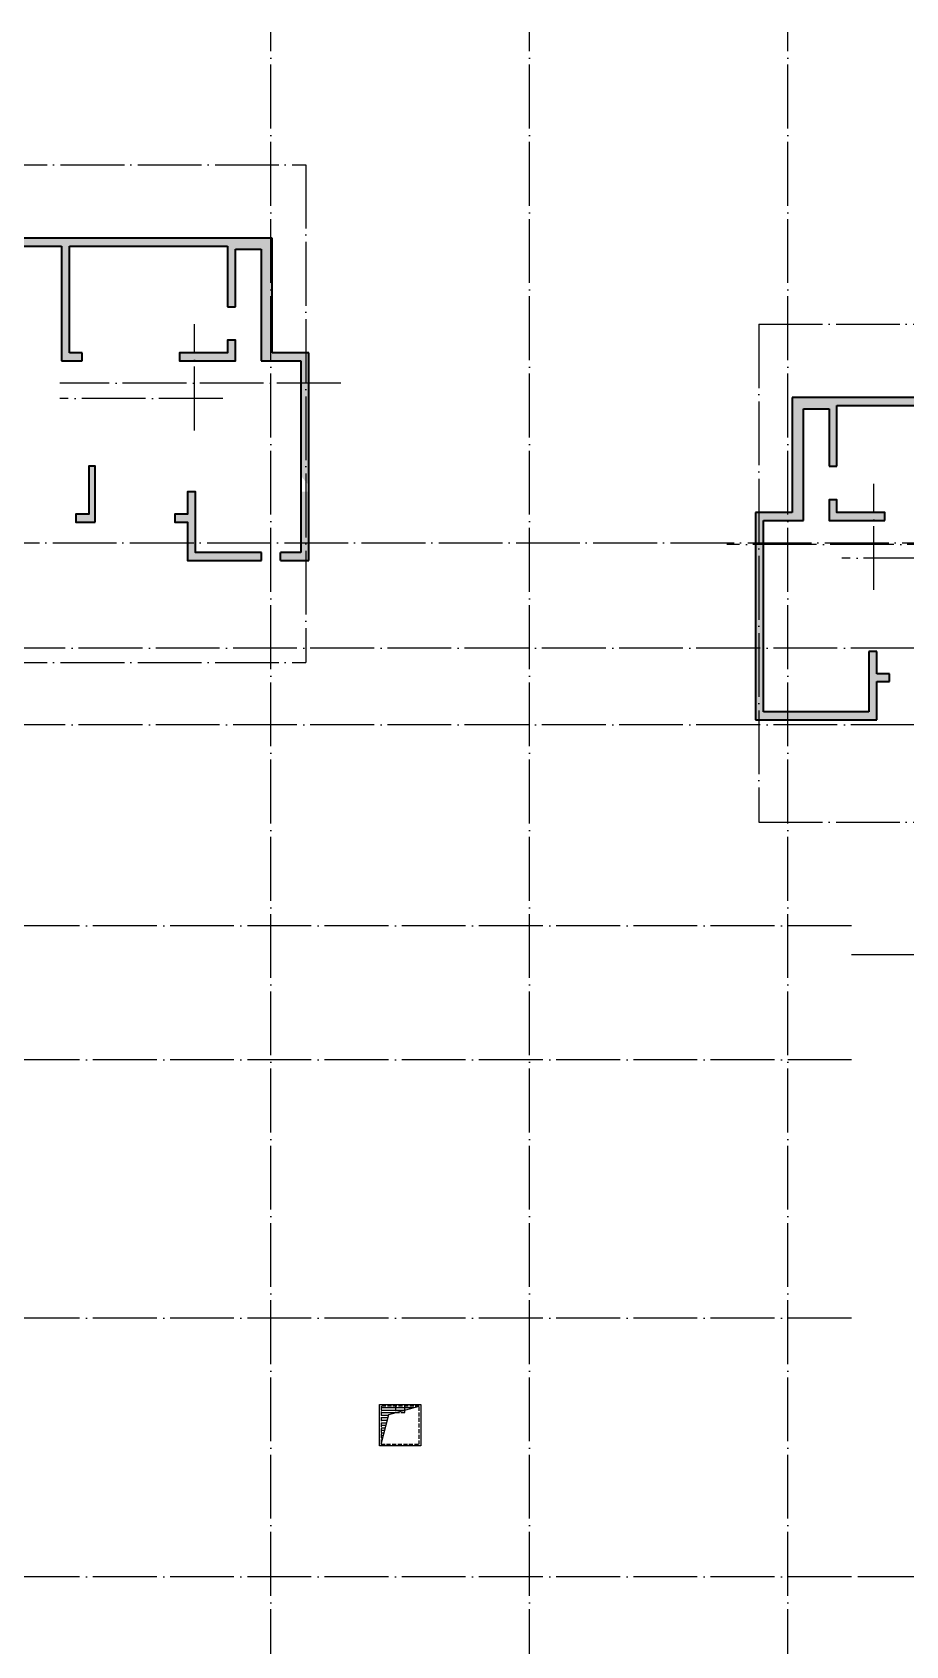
# Model space of a CAD drawing. Extents: x 115549 to 768939, y -502199 to 402497.
# Drawn here: x 493802 to 521178, y -358583 to -308022 of the extents above; entities that cross this region are included whole.
import ezdxf

# ---------------------------------------------------------------- set-up
doc = ezdxf.new("R2010")
doc.units = 0
doc.header["$LTSCALE"] = 1000
doc.header["$MEASUREMENT"] = 0
doc.linetypes.add('__DASH', pattern=[0.35, 0.25, -0.1])
doc.linetypes.add('DOTE', pattern=[2.4200000000000004, 2, -0.2, 0.02, -0.2])
doc.layers.add('DOTE', color=16, linetype='DOTE')
doc.layers.add('给水', color=32, linetype='Continuous')
doc.layers.add('主楼剪力墙', color=212, linetype='Continuous', lineweight=5)
doc.layers.add('砼墙', color=3, linetype='Continuous', lineweight=35)

# ---------------------------------------------------------------- blocks, each defined once
blk = doc.blocks.new('zhuloujlqtiangchong')
at = {"layer": '主楼剪力墙'}
h = blk.add_hatch(color=253, dxfattribs=at)
h.dxf.hatch_style = 1
h.paths.add_polyline_path([(896210.3145515919, 662450.9228439331), (895960.3145515919, 662450.9228439331), (895960.3145515919, 661800.9228439331), (897360.3145515919, 661800.9228439331), (897710.3145515919, 661800.9228439331), (897710.3145515919, 662050.9228439331), (897360.3145515919, 662050.9228439331), (896210.3145515919, 662050.9228439331)], flags=17)
h.paths.add_polyline_path([(900960.3145515919, 656750.9228439331), (900960.3145515919, 657000.9228439331), (900560.3145515919, 657000.9228439331), (900560.3145515919, 658500.9228439331), (900360.3145515919, 658500.9228439331), (900360.3145515919, 656750.9228439331)], flags=17)
h.paths.add_polyline_path([(904460.3145515919, 660550.9228439331), (907010.3145515919, 660550.9228439331), (907760.3145515919, 660550.9228439331), (907760.3145515919, 660750.9228439331), (907010.3145515919, 660750.9228439331), (904210.3145515919, 660750.9228439331), (904210.3145515919, 660150.9228439331), (904210.3145515919, 658500.9228439331), (904210.3145515919, 657850.9228439331), (904210.3145515919, 657000.9228439331), (903460.3145515919, 657000.9228439331), (903460.3145515919, 656750.9228439331), (904460.3145515919, 656750.9228439331), (904460.3145515919, 657850.9228439331), (904460.3145515919, 658500.9228439331), (904460.3145515919, 660150.9228439331)], flags=17)
h.paths.add_polyline_path([(906010.3145515919, 656850.9228439331), (906010.3145515919, 657350.9228439331), (906010.3145515919, 657750.9228439331), (908960.3145515919, 657750.9228439331), (908960.3145515919, 657950.9228439331), (905760.3145515919, 657950.9228439331), (905760.3145515919, 657350.9228439331), (905760.3145515919, 656850.9228439331), (905760.3145515919, 656000.9228439331), (906010.3145515919, 656000.9228439331)], flags=17)
h.paths.add_polyline_path([(909060.3145515919, 652250.9228439331), (909060.3145515919, 653050.9228439331), (909460.3145515919, 653050.9228439331), (909460.3145515919, 653300.9228439331), (909060.3145515919, 653300.9228439331), (909060.3145515919, 654000.9228439331), (908810.3145515919, 654000.9228439331), (908810.3145515919, 653150.9228439331), (908810.3145515919, 652500.9228439331), (908460.3145515919, 652500.9228439331), (906360.3145515919, 652500.9228439331), (906010.3145515919, 652500.9228439331), (906010.3145515919, 654000.9228439331), (905760.3145515919, 654000.9228439331), (905760.3145515919, 652250.9228439331), (906360.3145515919, 652250.9228439331), (908460.3145515919, 652250.9228439331)])
h.paths.add_polyline_path([(917610.3145515919, 660150.9228439331), (917610.3145515919, 660750.9228439331), (914810.3145515919, 660750.9228439331), (914810.3145515919, 660550.9228439331), (917360.3145515919, 660550.9228439331), (917360.3145515919, 660150.9228439331), (917360.3145515919, 658500.9228439331), (917360.3145515919, 658100.9228439331), (917360.3145515919, 656750.9228439331), (918360.3145515919, 656750.9228439331), (918360.3145515919, 657000.9228439331), (917610.3145515919, 657000.9228439331), (917610.3145515919, 658100.9228439331), (917610.3145515919, 658500.9228439331)], flags=17)
h.paths.add_polyline_path([(912560.3145515919, 653050.9228439331), (912560.3145515919, 652250.9228439331), (913160.3145515919, 652250.9228439331), (915660.3145515919, 652250.9228439331), (916260.3145515919, 652250.9228439331), (916260.3145515919, 654000.9228439331), (916010.3145515919, 654000.9228439331), (916010.3145515919, 652500.9228439331), (915660.3145515919, 652500.9228439331), (913160.3145515919, 652500.9228439331), (912810.3145515919, 652500.9228439331), (912810.3145515919, 653150.9228439331), (912810.3145515919, 654000.9228439331), (912560.3145515919, 654000.9228439331), (912560.3145515919, 653300.9228439331), (912160.3145515919, 653300.9228439331), (912160.3145515919, 653050.9228439331)])
h.paths.add_polyline_path([(916260.3145515919, 657600.9228439331), (916260.3145515919, 658200.9228439331), (914560.3145515919, 658200.9228439331), (912660.3145515919, 658200.9228439331), (912660.3145515919, 658000.9228439331), (914560.3145515919, 658000.9228439331), (916010.3145515919, 658000.9228439331), (916010.3145515919, 657600.9228439331), (916010.3145515919, 656850.9228439331), (916010.3145515919, 656000.9228439331), (916260.3145515919, 656000.9228439331), (916260.3145515919, 656850.9228439331)], flags=17)
h.paths.add_polyline_path([(917460.3145515919, 662550.9228439331), (917460.3145515919, 662750.9228439331), (914910.3145515919, 662750.9228439331), (914910.3145515919, 663250.9228439331), (912510.3145515919, 663250.9228439331), (912510.3145515919, 663850.9228439331), (912310.3145515919, 663850.9228439331), (912310.3145515919, 663050.9228439331), (914710.3145515919, 663050.9228439331), (914710.3145515919, 662550.9228439331)], flags=17)
h.paths.add_polyline_path([(907110.3145515919, 662850.9228439331), (909810.3145515919, 662850.9228439331), (909810.3145515919, 664350.9228439331), (909610.3145515919, 664350.9228439331), (909610.3145515919, 663050.9228439331), (906910.3145515919, 663050.9228439331), (906910.3145515919, 662750.9228439331), (904360.3145515919, 662750.9228439331), (904360.3145515919, 662550.9228439331), (907110.3145515919, 662550.9228439331)], flags=17)
h.paths.add_polyline_path([(921460.3145515919, 656750.9228439331), (921460.3145515919, 658500.9228439331), (921260.3145515919, 658500.9228439331), (921260.3145515919, 657000.9228439331), (920860.3145515919, 657000.9228439331), (920860.3145515919, 656750.9228439331)], flags=17)
h.paths.add_polyline_path([(924460.3145515919, 661800.9228439331), (925860.3145515919, 661800.9228439331), (925860.3145515919, 662450.9228439331), (925610.3145515919, 662450.9228439331), (925610.3145515919, 662050.9228439331), (924460.3145515919, 662050.9228439331), (924110.3145515919, 662050.9228439331), (924110.3145515919, 661800.9228439331)], flags=17)
h.paths.add_polyline_path([(927272.2208015919, 655550.9228439331), (927272.2208015919, 655800.9228439331), (927560.3145515919, 655800.9228439331), (927910.3145515919, 655800.9228439331), (927910.3145515919, 656100.9697189331), (927910.3145515919, 661800.9228439331), (927560.3145515919, 661800.9228439331), (926660.2521351576, 661800.9228439331), (926660.2521351576, 665300.9228439331), (925860.3145515919, 665300.9228439331), (925860.3145515919, 663500.9228439331), (925610.3145515919, 663500.9228439331), (925610.3145515919, 665400.9228439331), (924860.3145515919, 665400.9228439331), (922460.3145515919, 665400.9228439331), (920660.3145515919, 665400.9228439331), (920660.3145515919, 662050.9228439331), (921060.3145515919, 662050.9228439331), (921060.3145515919, 661800.9228439331), (920410.3145515919, 661800.9228439331), (920410.3145515919, 665400.9228439331), (920060.3145515919, 665400.9228439331), (917460.3145515919, 665400.9228439331), (915310.3145515919, 665400.9228439331), (914710.3145515919, 665400.9228439331), (914710.3145515919, 667850.9228439331), (912510.3145515919, 667850.9228439331), (912510.3145515919, 667450.9228439331), (912310.3145515919, 667450.9228439331), (912310.3145515919, 667850.9228439331), (909710.3145515919, 667850.9228439331), (907610.3145515919, 667850.9228439331), (907110.3145515919, 667850.9228439331), (907110.3145515919, 666330.9228439331), (907110.3145515919, 665400.9228439331), (906510.3145515919, 665400.9228439331), (906110.3145515919, 665400.9228439331), (904360.3145515919, 665400.9228439331), (904360.3145515919, 665650.9228439331), (906110.3145515919, 665650.9228439331), (906510.3145515919, 665650.9228439331), (906860.3145515919, 665650.9228439331), (906860.3145515919, 666330.9228439331), (906860.3145515919, 667725.9228439331), (906235.3145515919, 667725.9228439331), (906235.3145515919, 666200.9228439331), (904360.3145515919, 666200.9228439331), (901410.3145515919, 666200.9228439331), (901410.3145515919, 665650.9228439331), (901760.3145515919, 665650.9228439331), (901760.3145515919, 665400.9228439331), (901410.3145515919, 665400.9228439331), (901410.3145515919, 661800.9228439331), (900760.3145515919, 661800.9228439331), (900760.3145515919, 662050.9228439331), (901160.3145515919, 662050.9228439331), (901160.3145515919, 665400.9228439331), (899360.3145515919, 665400.9228439331), (896960.3145515919, 665400.9228439331), (896210.3145515919, 665400.9228439331), (896210.3145515919, 663500.9228439331), (895960.3145515919, 663500.9228439331), (895960.3145515919, 665300.9228439331), (895160.2521351576, 665300.9228439331), (895160.2521351576, 661800.9228439331), (894260.3145515919, 661800.9228439331), (893910.3145515919, 661800.9228439331), (893910.3145515919, 659900.9228439331), (893910.3145515919, 659550.9228439331), (893910.3145515919, 657700.9228439331), (893910.3145515919, 656098.3447189331), (893910.3145515919, 655800.9228439331), (894260.3145515919, 655800.9228439331), (894272.2208015919, 655800.9228439331), (894272.2208015919, 655550.9228439331), (894260.3145515919, 655550.9228439331), (893660.3145515919, 655550.9228439331), (893660.3145515919, 657700.9228439331), (893660.3145515919, 659550.9228439331), (893660.3145515919, 659900.9228439331), (893660.3145515919, 662050.9228439331), (894260.3145515919, 662050.9228439331), (894810.2521351576, 662050.9228439331), (894810.2521351576, 665650.9228439331), (896060.3145515919, 665650.9228439331), (896960.3145515919, 665650.9228439331), (899360.3145515919, 665650.9228439331), (901160.3145515919, 665650.9228439331), (901160.3145515919, 666450.9228439331), (904360.3145515919, 666450.9228439331), (905885.3145515919, 666450.9228439331), (905885.3145515919, 668075.9228439331), (906860.3145515919, 668075.9228439331), (906860.3145515919, 668150.9228439331), (907610.3145515919, 668150.9228439331), (909710.3145515919, 668150.9228439331), (912410.3145515919, 668150.9228439331), (915010.3145515919, 668150.9228439331), (915010.3145515919, 665650.9228439331), (915310.3145515919, 665650.9228439331), (917460.3145515919, 665650.9228439331), (920060.3145515919, 665650.9228439331), (920560.3145515919, 665650.9228439331), (922460.3145515919, 665650.9228439331), (924860.3145515919, 665650.9228439331), (925760.3145515919, 665650.9228439331), (927010.2521351576, 665650.9228439331), (927010.2521351576, 662050.9228439331), (927560.3145515919, 662050.9228439331), (928160.3145515919, 662050.9228439331), (928160.3145515919, 655550.9228439331), (927560.3145515919, 655550.9228439331)])
h.paths.add_polyline_path([(926672.2208015919, 655550.9228439331), (926672.2208015919, 655800.9228439331), (924960.3145515919, 655800.9228439331), (924610.3145515919, 655800.9228439331), (924610.3145515919, 656850.9228439331), (924610.3145515919, 657700.9228439331), (924360.3145515919, 657700.9228439331), (924360.3145515919, 657000.9228439331), (923960.3145515919, 657000.9228439331), (923960.3145515919, 656750.9228439331), (924360.3145515919, 656750.9228439331), (924360.3145515919, 655550.9228439331), (924960.3145515919, 655550.9228439331)], flags=17)
h.paths.add_polyline_path([(894872.2208015919, 655550.9228439331), (894872.2208015919, 655800.9228439331), (896860.3145515919, 655800.9228439331), (897210.3145515919, 655800.9228439331), (897210.3145515919, 656850.9228439331), (897210.3145515919, 657700.9228439331), (897460.3145515919, 657700.9228439331), (897460.3145515919, 657000.9228439331), (897860.3145515919, 657000.9228439331), (897860.3145515919, 656750.9228439331), (897460.3145515919, 656750.9228439331), (897460.3145515919, 655550.9228439331), (896860.3145515919, 655550.9228439331)], flags=17)
edge = h.paths.add_edge_path(flags=17)
edge.add_line((928160.3145515919, 657700.9228439331), (928160.3145515919, 657900.9228439331))
edge.add_line((927910.3145515919, 658200.9228439331), (927910.3145515919, 657700.9228439331))
h = blk.add_hatch(color=253, dxfattribs=at)
h.dxf.hatch_style = 1
h.paths.add_polyline_path([(976862.265801549, 656800.9228439331), (976862.265801549, 654900.9228439331), (976862.265801549, 654550.9228439331), (976862.265801549, 652700.9228439331), (976862.265801549, 650800.9228439331), (976662.265801549, 650800.9228439331), (976662.265801549, 652700.9228439331), (976662.265801549, 654550.9228439331), (976662.265801549, 654900.9228439331), (976662.265801549, 656800.9228439331)], flags=16)
h.paths.add_polyline_path([(979412.265801549, 657450.9228439331), (979162.265801549, 657450.9228439331), (979162.265801549, 656800.9228439331), (980562.265801549, 656800.9228439331), (980912.265801549, 656800.9228439331), (980912.265801549, 657050.9228439331), (980562.265801549, 657050.9228439331), (979412.265801549, 657050.9228439331)], flags=17)
h.paths.add_polyline_path([(974362.265801549, 657450.9228439331), (974112.265801549, 657450.9228439331), (974112.265801549, 657050.9228439331), (972962.265801549, 657050.9228439331), (972612.265801549, 657050.9228439331), (972612.265801549, 656800.9228439331), (972962.265801549, 656800.9228439331), (974362.265801549, 656800.9228439331)], flags=17)
h.paths.add_polyline_path([(969962.265801549, 651750.9228439331), (969962.265801549, 653500.9228439331), (969762.265801549, 653500.9228439331), (969762.265801549, 652000.9228439331), (969362.265801549, 652000.9228439331), (969362.265801549, 651750.9228439331)], flags=17)
h.paths.add_polyline_path([(966112.265801549, 655750.9228439331), (963312.265801549, 655750.9228439331), (962562.265801549, 655750.9228439331), (962562.265801549, 655550.9228439331), (963312.265801549, 655550.9228439331), (965862.265801549, 655550.9228439331), (965862.265801549, 655150.9228439331), (965862.265801549, 653500.9228439331), (965862.265801549, 652850.9228439331), (965862.265801549, 651750.9228439331), (966862.265801549, 651750.9228439331), (966862.265801549, 652000.9228439331), (966112.265801549, 652000.9228439331), (966112.265801549, 652850.9228439331), (966112.265801549, 653500.9228439331), (966112.265801549, 655150.9228439331)], flags=17)
h.paths.add_polyline_path([(964562.265801549, 651850.9228439331), (964562.265801549, 652350.9228439331), (964562.265801549, 652950.9228439331), (961362.265801549, 652950.9228439331), (961362.265801549, 652750.9228439331), (964312.265801549, 652750.9228439331), (964312.265801549, 652350.9228439331), (964312.265801549, 651850.9228439331), (964312.265801549, 651000.9228439331), (964562.265801549, 651000.9228439331)], flags=17)
h.paths.add_polyline_path([(961862.265801549, 647250.9228439331), (963962.265801549, 647250.9228439331), (964562.232657671, 647250.9228439331), (964562.265801549, 649000.9209504128), (964312.2658016086, 649000.9256849289), (964312.2373924255, 647500.9228439331), (963962.265801549, 647500.9228439331), (961862.265801549, 647500.9228439331), (961512.265801549, 647500.9228439331), (961512.265801549, 648150.9228439331), (961512.265801549, 649000.9228439331), (961262.265801549, 649000.9228439331), (961262.265801549, 648300.9228439331), (960862.265801549, 648300.9228439331), (960862.265801549, 648050.9228439331), (961262.265801549, 648050.9228439331), (961262.265801549, 647250.9228439331)])
h.paths.add_polyline_path([(952962.265801549, 655150.9228439331), (952962.265801549, 655550.9228439331), (955512.265801549, 655550.9228439331), (955512.265801549, 655750.9228439331), (952712.265801549, 655750.9228439331), (952712.265801549, 655150.9228439331), (952712.265801549, 653500.9228439331), (952712.265801549, 653100.9228439331), (952712.265801549, 652000.9228439331), (951962.265801549, 652000.9228439331), (951962.265801549, 651750.9228439331), (952962.265801549, 651750.9228439331), (952962.265801549, 653100.9228439331), (952962.265801549, 653500.9228439331)], flags=17)
h.paths.add_polyline_path([(958162.265801549, 648050.9228439331), (958162.265801549, 648300.9228439331), (957762.265801549, 648300.9228439331), (957762.265801549, 649000.9228439331), (957512.265801549, 649000.9228439331), (957512.265801549, 648150.9228439331), (957512.265801549, 647500.9228439331), (957162.265801549, 647500.9228439331), (954662.265801549, 647500.9228439331), (954312.265801549, 647500.9228439331), (954312.265801549, 649000.9228439331), (954062.265801549, 649000.9228439331), (954062.265801549, 647250.9228439331), (954662.265801549, 647250.9228439331), (957162.265801549, 647250.9228439331), (957762.265801549, 647250.9228439331), (957762.265801549, 648050.9228439331)])
h.paths.add_polyline_path([(955612.265801549, 657550.9228439331), (955612.265801549, 658050.9228439331), (958012.265801549, 658050.9228439331), (958012.265801549, 658850.9228439331), (957812.265801549, 658850.9228439331), (957812.265801549, 658250.9228439331), (955412.265801549, 658250.9228439331), (955412.265801549, 657750.9228439331), (952862.265801549, 657750.9228439331), (952862.265801549, 657550.9228439331)], flags=17)
h.paths.add_polyline_path([(963412.265801549, 658050.9228439331), (960712.265801549, 658050.9228439331), (960712.265801549, 659350.9228439331), (960512.265801549, 659350.9228439331), (960512.265801549, 657850.9228439331), (963212.265801549, 657850.9228439331), (963212.265801549, 657550.9228439331), (965962.265801549, 657550.9228439331), (965962.265801549, 657750.9228439331), (963412.265801549, 657750.9228439331)], flags=17)
h.paths.add_polyline_path([(949462.265801549, 651750.9228439331), (949462.265801549, 652000.9228439331), (949062.265801549, 652000.9228439331), (949062.265801549, 653500.9228439331), (948862.265801549, 653500.9228439331), (948862.265801549, 651750.9228439331)], flags=17)
h.paths.add_polyline_path([(946212.265801549, 656800.9228439331), (946212.265801549, 657050.9228439331), (945862.265801549, 657050.9228439331), (944712.265801549, 657050.9228439331), (944712.265801549, 657450.9228439331), (944462.265801549, 657450.9228439331), (944462.265801549, 656800.9228439331), (945862.265801549, 656800.9228439331)], flags=17)
h.paths.add_polyline_path([(984162.265801549, 651750.9228439331), (984162.265801549, 652000.9228439331), (983762.265801549, 652000.9228439331), (983762.265801549, 653500.9228439331), (983562.265801549, 653500.9228439331), (983562.265801549, 651750.9228439331)], flags=17)
h.paths.add_polyline_path([(987662.265801549, 655550.9228439331), (990212.265801549, 655550.9228439331), (990962.265801549, 655550.9228439331), (990962.265801549, 655750.9228439331), (990212.265801549, 655750.9228439331), (987412.265801549, 655750.9228439331), (987412.265801549, 655150.9228439331), (987412.265801549, 653500.9228439331), (987412.265801549, 652850.9228439331), (987412.265801549, 652000.9228439331), (986662.265801549, 652000.9228439331), (986662.265801549, 651750.9228439331), (987662.265801549, 651750.9228439331), (987662.265801549, 652850.9228439331), (987662.265801549, 653500.9228439331), (987662.265801549, 655150.9228439331)], flags=17)
h.paths.add_polyline_path([(988962.265801549, 647250.9228439331), (989792.797051549, 647250.9228439331), (991662.265801549, 647250.9228439331), (992262.265801549, 647250.9228439331), (992262.265801549, 648050.9228439331), (992662.265801549, 648050.9228439331), (992662.265801549, 648300.9228439331), (992262.265801549, 648300.9228439331), (992262.265801549, 649000.9228439331), (992012.265801549, 649000.9228439331), (992012.265801549, 648150.9228439331), (992012.265801549, 647500.9228439331), (991662.265801549, 647500.9228439331), (989792.797051549, 647500.9228439331), (989212.265801549, 647500.9228439331), (989212.265801549, 649000.9228439331), (988962.265801549, 649000.9228439331)])
h.paths.add_polyline_path([(1000812.265801549, 655150.9228439331), (1000812.265801549, 655750.9228439331), (998012.265801549, 655750.9228439331), (998012.265801549, 655550.9228439331), (1000562.265801549, 655550.9228439331), (1000562.265801549, 655150.9228439331), (1000562.265801549, 653500.9228439331), (1000562.265801549, 653100.9228439331), (1000562.265801549, 651750.9228439331), (1001562.265801549, 651750.9228439331), (1001562.265801549, 652000.9228439331), (1000812.265801549, 652000.9228439331), (1000812.265801549, 653100.9228439331), (1000812.265801549, 653500.9228439331)], flags=17)
h.paths.add_polyline_path([(999462.265801549, 647250.9228439331), (999462.265801549, 649000.9228439331), (999212.265801549, 649000.9228439331), (999212.265801549, 647500.9228439331), (998862.265801549, 647500.9228439331), (996362.265801549, 647500.9228439331), (996012.265801549, 647500.9228439331), (996012.265801549, 648150.9228439331), (996012.265801549, 649000.9228439331), (995762.265801549, 649000.9228439331), (995762.265801549, 648300.9228439331), (995362.265801549, 648300.9228439331), (995362.265801549, 648050.9228439331), (995762.265801549, 648050.9228439331), (995762.265801549, 647250.9228439331), (996362.265801549, 647250.9228439331), (998862.265801549, 647250.9228439331)])
h.paths.add_polyline_path([(1000662.265801549, 657550.9228439331), (1000662.265801549, 657750.9228439331), (998112.265801549, 657750.9228439331), (998112.265801549, 658250.9228439331), (995712.265801549, 658250.9228439331), (995712.265801549, 658850.9228439331), (995512.265801549, 658850.9228439331), (995512.265801549, 658050.9228439331), (997912.265801549, 658050.9228439331), (997912.265801549, 657550.9228439331)], flags=17)
h.paths.add_polyline_path([(990312.265801549, 657850.9228439331), (993012.265801549, 657850.9228439331), (993012.265801549, 659350.9228439331), (992812.265801549, 659350.9228439331), (992812.265801549, 658050.9228439331), (990112.265801549, 658050.9228439331), (990112.265801549, 657750.9228439331), (987562.265801549, 657750.9228439331), (987562.265801549, 657550.9228439331), (990312.265801549, 657550.9228439331)], flags=17)
h.paths.add_polyline_path([(1004662.265801549, 651750.9228439331), (1004662.265801549, 653500.9228439331), (1004462.265801549, 653500.9228439331), (1004462.265801549, 652000.9228439331), (1004062.265801549, 652000.9228439331), (1004062.265801549, 651750.9228439331)], flags=17)
h.paths.add_polyline_path([(1007662.265801549, 656800.9228439331), (1009062.234551549, 656800.9228439331), (1009062.234551549, 657450.9228439331), (1008812.234551549, 657450.9228439331), (1008812.234551549, 657050.9228439331), (1007662.265801549, 657050.9228439331), (1007312.265801549, 657050.9228439331), (1007312.265801549, 656800.9228439331)], flags=17)
h.paths.add_polyline_path([(999212.265801549, 651150.9228439331), (999462.265801549, 651150.9228439331), (999462.265801549, 651850.9228439331), (999462.265801549, 652600.9228439331), (999462.265801549, 653200.9228439331), (997762.265801549, 653200.9228439331), (995862.265801549, 653200.9228439331), (995862.265801549, 653000.9228439331), (997762.265801549, 653000.9228439331), (999212.265801549, 653000.9228439331), (999212.265801549, 652600.9228439331), (999212.265801549, 651850.9228439331)], flags=17)
h.paths.add_polyline_path([(989212.265801549, 651150.9228439331), (988962.265801549, 651150.9228439331), (988962.265801549, 651850.9228439331), (988962.265801549, 652350.9228439331), (988962.265801549, 652950.9228439331), (992162.265801549, 652950.9228439331), (992162.265801549, 652750.9228439331), (989212.265801549, 652750.9228439331), (989212.265801549, 652350.9228439331), (989212.265801549, 651850.9228439331)], flags=17)
h.paths.add_polyline_path([(954312.265801549, 651150.9228439331), (954062.265801549, 651150.9228439331), (954062.265801549, 651850.9228439331), (954062.265801549, 652600.9228439331), (954062.265801549, 653200.9228439331), (955762.265801549, 653200.9228439331), (957662.265801549, 653200.9228439331), (957662.265801549, 653000.9228439331), (955762.265801549, 653000.9228439331), (954312.265801549, 653000.9228439331), (954312.265801549, 652600.9228439331), (954312.265801549, 651850.9228439331)], flags=17)
h.paths.add_polyline_path([(942762.265801549, 657050.9228439331), (942162.265801549, 657050.9228439331), (942162.265801549, 655450.9228439331), (942162.265801549, 654900.9228439331), (942162.265801549, 654550.9228439331), (942162.265801549, 653100.9228439331), (942162.265801549, 652700.9228439331), (942162.265801549, 650550.9228439331), (945362.265801549, 650550.9228439331), (945962.265801549, 650550.9228439331), (945962.265801549, 651750.9228439331), (946362.265801549, 651750.9228439331), (946362.265801549, 652000.9228439331), (945962.265801549, 652000.9228439331), (945962.265801549, 652700.9228439331), (945712.265801549, 652700.9228439331), (945712.265801549, 651850.9228439331), (945712.265801549, 650800.9228439331), (945362.265801549, 650800.9228439331), (942412.265801549, 650800.9228439331), (942412.265801549, 652700.9228439331), (942412.265801549, 653100.9228439331), (942412.265801549, 654550.9228439331), (942412.265801549, 654900.9228439331), (942412.265801549, 655450.9228439331), (942412.265801549, 656100.9853439331), (942412.265801549, 656800.9228439331), (942762.265801549, 656800.9228439331), (943662.2033851743, 656800.9228439331), (943662.2033851743, 660300.9228439331), (944462.265801549, 660300.9228439331), (944462.265801549, 658500.9228439331), (944712.265801549, 658500.9228439331), (944712.265801549, 660400.9228439331), (945462.265801549, 660400.9228439331), (947862.265801549, 660400.9228439331), (949662.265801549, 660400.9228439331), (949662.265801549, 657050.9228439331), (949262.265801549, 657050.9228439331), (949262.265801549, 656800.9228439331), (949912.265801549, 656800.9228439331), (949912.265801549, 660400.9228439331), (950262.265801549, 660400.9228439331), (952862.265801549, 660400.9228439331), (955012.265801549, 660400.9228439331), (955612.265801549, 660400.9228439331), (955612.265801549, 662850.9228439331), (957812.265801549, 662850.9228439331), (957812.265801549, 662450.9228439331), (958012.265801549, 662450.9228439331), (958012.265801549, 662850.9228439331), (960612.265801549, 662850.9228439331), (962712.265801549, 662850.9228439331), (963212.265801549, 662850.9228439331), (963212.265801549, 661330.9228439331), (963212.265801549, 660400.9228439331), (963812.265801549, 660400.9228439331), (964212.265801549, 660400.9228439331), (965962.265801549, 660400.9228439331), (965962.265801549, 660650.9228439331), (964212.265801549, 660650.9228439331), (963812.265801549, 660650.9228439331), (963462.265801549, 660650.9228439331), (963462.265801549, 661330.9228439331), (963462.265801549, 662725.9228439331), (964087.265801549, 662725.9228439331), (964087.265801549, 661200.9228439331), (965962.265801549, 661200.9228439331), (968912.265801549, 661200.9228439331), (968912.265801549, 660650.9228439331), (968562.265801549, 660650.9228439331), (968562.265801549, 660400.9228439331), (968912.265801549, 660400.9228439331), (968912.265801549, 656800.9228439331), (969562.265801549, 656800.9228439331), (969562.265801549, 657050.9228439331), (969162.265801549, 657050.9228439331), (969162.265801549, 660400.9228439331), (970962.265801549, 660400.9228439331), (973362.265801549, 660400.9228439331), (974112.265801549, 660400.9228439331), (974112.265801549, 658500.9228439331), (974362.265801549, 658500.9228439331), (974362.265801549, 660300.9228439331), (975162.2033851743, 660300.9228439331), (975162.2033851743, 656800.9228439331), (976062.265801549, 656800.9228439331), (976412.265801549, 656800.9228439331), (976412.265801549, 654900.9228439331), (976412.265801549, 654550.9228439331), (976412.265801549, 652700.9228439331), (976412.265801549, 650800.9228439331), (976062.265801549, 650800.9228439331), (973112.265801549, 650800.9228439331), (973112.265801549, 651850.9228439331), (973112.265801549, 652700.9228439331), (972862.265801549, 652700.9228439331), (972862.265801549, 652000.9228439331), (972462.265801549, 652000.9228439331), (972462.265801549, 651750.9228439331), (972862.265801549, 651750.9228439331), (972862.265801549, 650550.9228439331), (976062.265801549, 650550.9228439331), (976562.265801549, 650550.9228439331), (976962.265801549, 650550.9228439331), (977462.265801549, 650550.9228439331), (980662.265801549, 650550.9228439331), (980662.265801549, 651750.9228439331), (981062.265801549, 651750.9228439331), (981062.265801549, 652000.9228439331), (980662.265801549, 652000.9228439331), (980662.265801549, 652700.9228439331), (980412.265801549, 652700.9228439331), (980412.265801549, 651850.9228439331), (980412.265801549, 650800.9228439331), (977462.265801549, 650800.9228439331), (977112.265801549, 650800.9228439331), (977112.265801549, 652700.9228439331), (977112.265801549, 654550.9228439331), (977112.265801549, 654900.9228439331), (977112.265801549, 656800.9228439331), (977462.265801549, 656800.9228439331), (978362.2033851743, 656800.9228439331), (978362.2033851743, 660300.9228439331), (979162.265801549, 660300.9228439331), (979162.265801549, 658500.9228439331), (979412.265801549, 658500.9228439331), (979412.265801549, 660400.9228439331), (980162.265801549, 660400.9228439331), (982562.265801549, 660400.9228439331), (984362.265801549, 660400.9228439331), (984362.265801549, 657050.9228439331), (983962.265801549, 657050.9228439331), (983962.265801549, 656800.9228439331), (984612.265801549, 656800.9228439331), (984612.265801549, 660400.9228439331), (984962.265801549, 660400.9228439331), (984962.265801549, 660650.9228439331), (984612.265801549, 660650.9228439331), (984612.265801549, 661200.9228439331), (987562.265801549, 661200.9228439331), (989437.265801549, 661200.9228439331), (989437.265801549, 662725.9228439331), (990062.265801549, 662725.9228439331), (990062.265801549, 661330.9228439331), (990062.265801549, 660650.9228439331), (989712.265801549, 660650.9228439331), (989312.265801549, 660650.9228439331), (987562.265801549, 660650.9228439331), (987562.265801549, 660400.9228439331), (989312.265801549, 660400.9228439331), (989712.265801549, 660400.9228439331), (990312.265801549, 660400.9228439331), (990312.265801549, 661330.9228439331), (990312.265801549, 662850.9228439331), (990812.265801549, 662850.9228439331), (992912.265801549, 662850.9228439331), (995512.265801549, 662850.9228439331), (995512.265801549, 662450.9228439331), (995712.265801549, 662450.9228439331), (995712.265801549, 662850.9228439331), (997912.265801549, 662850.9228439331), (997912.265801549, 660400.9228439331), (998512.265801549, 660400.9228439331), (1000662.265801549, 660400.9228439331), (1003262.265801549, 660400.9228439331), (1003612.265801549, 660400.9228439331), (1003612.265801549, 656800.9228439331), (1004262.265801549, 656800.9228439331), (1004262.265801549, 657050.9228439331), (1003862.265801549, 657050.9228439331), (1003862.265801549, 660400.9228439331), (1005662.265801549, 660400.9228439331), (1008062.234551549, 660400.9228439331), (1008812.234551549, 660400.9228439331), (1008812.234551549, 658500.9228439331), (1009062.234551549, 658500.9228439331), (1009062.234551549, 660300.9228439331), (1009712.234551549, 660300.9228439331), (1009712.234551549, 656800.9228439331), (1010762.234551549, 656800.9228439331), (1011112.234551549, 656800.9228439331), (1011112.234551549, 656100.9853439331), (1011112.234551549, 655450.9228439331), (1011112.234551549, 654900.9228439331), (1011112.234551549, 654550.9228439331), (1011112.234551549, 653100.9228439331), (1011112.234551549, 652700.9228439331), (1011112.234551549, 650800.9228439331), (1007812.265801549, 650800.9228439331), (1007812.265801549, 651850.9228439331), (1007812.265801549, 652700.9228439331), (1007562.265801549, 652700.9228439331), (1007562.265801549, 652000.9228439331), (1007162.265801549, 652000.9228439331), (1007162.265801549, 651750.9228439331), (1007562.265801549, 651750.9228439331), (1007562.265801549, 650550.9228439331), (1011362.234551549, 650550.9228439331), (1011362.234551549, 652700.9228439331), (1011362.234551549, 653100.9228439331), (1011362.234551549, 654550.9228439331), (1011362.234551549, 654900.9228439331), (1011362.234551549, 655450.9228439331), (1011362.234551549, 657050.9228439331), (1010762.234551549, 657050.9228439331), (1010062.234551549, 657050.9228439331), (1010062.234551549, 660650.9228439331), (1008962.234551549, 660650.9228439331), (1008062.234551549, 660650.9228439331), (1005662.265801549, 660650.9228439331), (1003762.265801549, 660650.9228439331), (1003262.265801549, 660650.9228439331), (1000662.265801549, 660650.9228439331), (998512.265801549, 660650.9228439331), (998212.265801549, 660650.9228439331), (998212.265801549, 663150.9228439331), (995612.265801549, 663150.9228439331), (992912.265801549, 663150.9228439331), (990812.265801549, 663150.9228439331), (990062.265801549, 663150.9228439331), (990062.265801549, 663075.9228439331), (989087.265801549, 663075.9228439331), (989087.265801549, 661450.9228439331), (987562.265801549, 661450.9228439331), (984362.265801549, 661450.9228439331), (984362.265801549, 660650.9228439331), (982562.265801549, 660650.9228439331), (980162.265801549, 660650.9228439331), (979262.265801549, 660650.9228439331), (978012.2033851743, 660650.9228439331), (978012.2033851743, 657050.9228439331), (977462.265801549, 657050.9228439331), (976962.265801549, 657050.9228439331), (976562.265801549, 657050.9228439331), (976062.265801549, 657050.9228439331), (975512.2033851743, 657050.9228439331), (975512.2033851743, 660650.9228439331), (974262.265801549, 660650.9228439331), (973362.265801549, 660650.9228439331), (970962.265801549, 660650.9228439331), (969162.265801549, 660650.9228439331), (969162.265801549, 661450.9228439331), (965962.265801549, 661450.9228439331), (964437.265801549, 661450.9228439331), (964437.265801549, 663075.9228439331), (963462.265801549, 663075.9228439331), (963462.265801549, 663150.9228439331), (962712.265801549, 663150.9228439331), (960612.265801549, 663150.9228439331), (957912.265801549, 663150.9228439331), (955312.265801549, 663150.9228439331), (955312.265801549, 660650.9228439331), (955012.265801549, 660650.9228439331), (952862.265801549, 660650.9228439331), (950262.265801549, 660650.9228439331), (949762.265801549, 660650.9228439331), (947862.265801549, 660650.9228439331), (945462.265801549, 660650.9228439331), (944562.265801549, 660650.9228439331), (943312.2033851743, 660650.9228439331), (943312.2033851743, 657050.9228439331)])
blk = doc.blocks.new('kengyi')
at = {"layer": '给水'}
for p, q in [((2970149.975596845, 735418.3133392334), (2971184.345076382, 735418.3133392334)), ((2970149.975596845, 735338.9383392334), (2970896.980648756, 735338.9383392334)), ((2970149.975596845, 735259.5633392334), (2970609.61622113, 735259.5633392334)), ((2970149.975596845, 735180.1883392334), (2970393.226629138, 735180.1883392334)), ((2970149.975596845, 735100.8133392334), (2970372.150847256, 735100.8133392334)), ((2970149.975596845, 735021.4383392334), (2970351.075065315, 735021.4383392334)), ((2970149.975596845, 734942.0633392334), (2970329.999283433, 734942.0633392334)), ((2970149.975596845, 734862.6883392334), (2970308.923501551, 734862.6883392334)), ((2970149.975596845, 734783.3133392334), (2970287.847719669, 734783.3133392334)), ((2970149.975596845, 734703.9383392334), (2970266.771937788, 734703.9383392334)), ((2970149.975596845, 734624.5633392334), (2970245.696155846, 734624.5633392334)), ((2970149.975596845, 734545.1883392334), (2970224.620373964, 734545.1883392334)), ((2970149.975596845, 734465.8133392334), (2970203.544592083, 734465.8133392334)), ((2970149.975596845, 734386.4383392334), (2970182.468810201, 734386.4383392334))]:
    blk.add_line(p, q, dxfattribs=at)
blk.add_lwpolyline([(2970099.975596845, 735514.0633392334), (2971399.975596845, 735514.0633392334), (2971399.975596845, 734214.0633392334), (2970099.975596845, 734214.0633392334)], close=True, dxfattribs=at)
at = {"layer": '给水', "linetype": '__DASH', "ltscale": 0.5}
blk.add_lwpolyline([(2971349.975596845, 735464.0633392334), (2970149.975596845, 735464.0633392334), (2970149.975596845, 734264.0633392334), (2971349.975596845, 734264.0633392334)], close=True, dxfattribs=at)
at = {"layer": '给水'}
blk.add_lwpolyline([(2970149.975596845, 734264.0633392334), (2970398.844030321, 735201.3444328308), (2971349.975596845, 735464.0633392334)], dxfattribs=at)
at = {"layer": '给水', "linetype": '__DASH', "ltscale": 0.5}
blk.add_lwpolyline([(2970599.975596845, 735461.101129055), (2970599.975596845, 735261.101129055), (2970899.975596845, 735261.101129055), (2970899.975596845, 735461.101129055)], dxfattribs=at)
blk = doc.blocks.new('gangjinhunningtuqiang')
at = {"layer": '砼墙', "color": 8}
for p, q in [((920060.3145515919, 665650.9228439331), (917460.3145515919, 665650.9228439331)), ((917460.3145515919, 665400.9228439331), (920060.3145515919, 665400.9228439331)), ((920560.3145515919, 665650.9228439331), (920060.3145515919, 665650.9228439331)), ((920060.3145515919, 665400.9228439331), (920410.3145515919, 665400.9228439331)), ((920410.3145515919, 665400.9228439331), (920410.3145515919, 661800.9228439331)), ((922460.3145515919, 665650.9228439331), (920560.3145515919, 665650.9228439331)), ((920660.3145515919, 662050.9228439331), (920660.3145515919, 665400.9228439331)), ((920660.3145515919, 665400.9228439331), (922460.3145515919, 665400.9228439331)), ((924860.3145515919, 665650.9228439331), (922460.3145515919, 665650.9228439331)), ((922460.3145515919, 665400.9228439331), (924860.3145515919, 665400.9228439331)), ((925760.3145515919, 665650.9228439331), (924860.3145515919, 665650.9228439331)), ((924860.3145515919, 665400.9228439331), (925610.3145515919, 665400.9228439331)), ((925610.3145515919, 665400.9228439331), (925610.3145515919, 663500.9228439331)), ((927010.2521351576, 665650.9228439331), (925760.3145515919, 665650.9228439331)), ((927010.2521351576, 662050.9228439331), (927010.2521351576, 665650.9228439331)), ((925860.3145515919, 663500.9228439331), (925860.3145515919, 665300.9228439331)), ((925860.3145515919, 665300.9228439331), (926660.2521351576, 665300.9228439331)), ((926660.2521351576, 665300.9228439331), (926660.2521351576, 661800.9228439331)), ((925610.3145515919, 663500.9228439331), (925860.3145515919, 663500.9228439331)), ((921060.3145515919, 662050.9228439331), (920660.3145515919, 662050.9228439331)), ((921060.3145515919, 661800.9228439331), (921060.3145515919, 662050.9228439331)), ((927560.3145515919, 662050.9228439331), (927010.2521351576, 662050.9228439331)), ((928160.3145515919, 662050.9228439331), (927560.3145515919, 662050.9228439331)), ((928160.3145515919, 655550.9228439331), (928160.3145515919, 662050.9228439331)), ((920410.3145515919, 661800.9228439331), (921060.3145515919, 661800.9228439331)), ((926660.2521351576, 661800.9228439331), (927560.3145515919, 661800.9228439331)), ((927560.3145515919, 661800.9228439331), (927910.3145515919, 661800.9228439331)), ((927910.3145515919, 661800.9228439331), (927910.3145515919, 656100.9697189331)), ((944562.265801549, 660650.9228439331), (943312.2033851743, 660650.9228439331)), ((943312.2033851743, 660650.9228439331), (943312.2033851743, 657050.9228439331)), ((945462.265801549, 660650.9228439331), (944562.265801549, 660650.9228439331)), ((944712.265801549, 658500.9228439331), (944712.265801549, 660400.9228439331)), ((944712.265801549, 660400.9228439331), (945462.265801549, 660400.9228439331)), ((947862.265801549, 660650.9228439331), (945462.265801549, 660650.9228439331)), ((945462.265801549, 660400.9228439331), (947862.265801549, 660400.9228439331)), ((943662.2033851743, 656800.9228439331), (943662.2033851743, 660300.9228439331)), ((943662.2033851743, 660300.9228439331), (944462.265801549, 660300.9228439331)), ((944462.265801549, 660300.9228439331), (944462.265801549, 658500.9228439331)), ((944462.265801549, 658500.9228439331), (944712.265801549, 658500.9228439331)), ((927910.3145515919, 658200.9228439331), (927910.3145515919, 657700.9228439331)), ((928160.3145515919, 657700.9228439331), (928160.3145515919, 657900.9228439331)), ((942162.265801549, 657050.9228439331), (942162.265801549, 655450.9228439331)), ((942762.265801549, 657050.9228439331), (942162.265801549, 657050.9228439331)), ((942412.265801549, 656100.9853439331), (942412.265801549, 656800.9228439331)), ((942412.265801549, 656800.9228439331), (942762.265801549, 656800.9228439331)), ((943312.2033851743, 657050.9228439331), (942762.265801549, 657050.9228439331)), ((942762.265801549, 656800.9228439331), (943662.2033851743, 656800.9228439331)), ((926672.2208015919, 655550.9228439331), (926672.2208015919, 655800.9228439331)), ((927560.3145515919, 655800.9228439331), (927272.2208015919, 655800.9228439331)), ((927272.2208015919, 655550.9228439331), (927272.2208015919, 655800.9228439331)), ((927910.3145515919, 655800.9228439331), (927560.3145515919, 655800.9228439331)), ((927910.3145515919, 656100.9697189331), (927910.3145515919, 655800.9228439331)), ((942412.265801549, 655450.9228439331), (942412.265801549, 656100.9853439331)), ((927272.2208015919, 655550.9228439331), (927560.3145515919, 655550.9228439331)), ((927560.3145515919, 655550.9228439331), (928160.3145515919, 655550.9228439331)), ((942162.265801549, 655450.9228439331), (942162.265801549, 654900.9228439331)), ((942412.265801549, 654900.9228439331), (942412.265801549, 655450.9228439331)), ((942162.265801549, 654900.9228439331), (942162.265801549, 654550.9228439331)), ((942412.265801549, 654550.9228439331), (942412.265801549, 654900.9228439331)), ((942162.265801549, 654550.9228439331), (942162.265801549, 653100.9228439331)), ((942412.265801549, 653100.9228439331), (942412.265801549, 654550.9228439331)), ((942162.265801549, 653100.9228439331), (942162.265801549, 652700.9228439331)), ((942412.265801549, 652700.9228439331), (942412.265801549, 653100.9228439331)), ((942162.265801549, 652700.9228439331), (942162.265801549, 650550.9228439331)), ((942412.265801549, 650800.9228439331), (942412.265801549, 652700.9228439331)), ((945962.265801549, 652700.9228439331), (945712.265801549, 652700.9228439331)), ((945712.265801549, 652700.9228439331), (945712.265801549, 651850.9228439331)), ((945962.265801549, 652000.9228439331), (945962.265801549, 652700.9228439331)), ((945712.265801549, 651850.9228439331), (945712.265801549, 650800.9228439331)), ((946362.265801549, 652000.9228439331), (945962.265801549, 652000.9228439331)), ((945962.265801549, 650550.9228439331), (945962.265801549, 651750.9228439331)), ((945962.265801549, 651750.9228439331), (946362.265801549, 651750.9228439331)), ((946362.265801549, 651750.9228439331), (946362.265801549, 652000.9228439331)), ((945362.265801549, 650800.9228439331), (942412.265801549, 650800.9228439331)), ((945712.265801549, 650800.9228439331), (945362.265801549, 650800.9228439331)), ((942162.265801549, 650550.9228439331), (945362.265801549, 650550.9228439331)), ((945362.265801549, 650550.9228439331), (945962.265801549, 650550.9228439331))]:
    blk.add_line(p, q, dxfattribs=at)
for points in [[(924460.3145515919, 661800.9228439331), (925860.3145515919, 661800.9228439331), (925860.3145515919, 662450.9228439331), (925610.3145515919, 662450.9228439331), (925610.3145515919, 662050.9228439331), (924460.3145515919, 662050.9228439331), (924110.3145515919, 662050.9228439331), (924110.3145515919, 661800.9228439331)], [(921460.3145515919, 656750.9228439331), (921460.3145515919, 658500.9228439331), (921260.3145515919, 658500.9228439331), (921260.3145515919, 657000.9228439331), (920860.3145515919, 657000.9228439331), (920860.3145515919, 656750.9228439331)], [(946212.265801549, 656800.9228439331), (946212.265801549, 657050.9228439331), (945862.265801549, 657050.9228439331), (944712.265801549, 657050.9228439331), (944712.265801549, 657450.9228439331), (944462.265801549, 657450.9228439331), (944462.265801549, 656800.9228439331), (945862.265801549, 656800.9228439331)]]:
    blk.add_lwpolyline(points, close=True, dxfattribs=at)
blk.add_lwpolyline([(926672.2208015919, 655800.9228439331), (924960.3145515919, 655800.9228439331), (924610.3145515919, 655800.9228439331), (924610.3145515919, 656850.9228439331), (924610.3145515919, 657700.9228439331), (924360.3145515919, 657700.9228439331), (924360.3145515919, 657000.9228439331), (923960.3145515919, 657000.9228439331), (923960.3145515919, 656750.9228439331), (924360.3145515919, 656750.9228439331), (924360.3145515919, 655550.9228439331), (924960.3145515919, 655550.9228439331), (926672.2208015919, 655550.9228439331)], dxfattribs=at)

msp = doc.modelspace()

# ---------------------------------------------------------------- linework, layer by layer
at = {"layer": 'DOTE', "color": 1}
for p, q in [((501283.2980272064, -422356.4703486423), (501283.2980272064, -308021.8283446293)), ((509383.2980272064, -422356.4703486423), (509383.2980272064, -308021.8283446293)), ((517483.2980272064, -422356.4703486423), (517483.2980272064, -308021.8283446293)), ((468071.3464872728, -312171.8771665554), (502371.3464870939, -312171.8771665554)), ((502371.3464870939, -312171.8771665554), (502371.3464870939, -327771.8771670322)), ((516573.3463843355, -317171.8770273189), (585573.3463839183, -317171.8770273189)), ((516573.3463843355, -317171.8770273189), (516573.3463842759, -332771.8770273189)), ((225824.4360760937, -324021.818219469), (681174.4027883897, -324021.818219469)), ((681174.4027883897, -327321.818219469), (452683.2992716322, -327321.818219469)), ((468071.3464872728, -327771.8771670322), (502371.3464870939, -327771.8771670322)), ((681174.4027883897, -329721.818219469), (452683.2992716322, -329721.818219469)), ((516573.3463843355, -332771.8770273189), (585573.3463839183, -332771.8770273189)), ((519483.2980272064, -336021.818219469), (452683.2992716322, -336021.818219469)), ((519483.2980272064, -336921.818219469), (583383.2980272064, -336921.818219469)), ((519483.2980272064, -340221.818219469), (452683.2992716322, -340221.818219469)), ((519483.2980272064, -348321.818219469), (452683.2992716322, -348321.818219469)), ((519483.2980272064, -356421.818219469), (452683.2992716322, -356421.818219469)), ((519483.2980272064, -356421.818219469), (452683.2992716322, -356421.818219469)), ((519676.7651716957, -356410.7602704029), (681174.4027883897, -356410.7602704029))]:
    msp.add_line(p, q, dxfattribs=at)
at = {"layer": 'DOTE'}
for p, q in [((498883.3185853253, -320496.8776815395), (498883.3694932351, -317171.8771665554)), ((503471.3465961108, -319021.8771670322), (494663.8041806708, -319021.8771670322)), ((499771.3392544279, -319496.8757336597), (494671.3465543876, -319496.8778608303)), ((520173.3532820831, -325496.8760526638), (520173.3546690235, -322171.8769858341)), ((523224.6637234578, -324071.8783705692), (515573.350394536, -324071.8760350208)), ((524273.3465348969, -324496.877721117), (519173.3538348565, -324496.8755939464))]:
    msp.add_line(p, q, dxfattribs=at)

# ---------------------------------------------------------------- block references
at = {"layer": '砼墙', "color": 3}
msp.add_blockref('zhuloujlqtiangchong', (-425688.9167828073, -980122.8035634022), dxfattribs=at)
at = {"layer": '砼墙'}
msp.add_blockref('gangjinhunningtuqiang', (-425688.9167828073, -980122.8035634022), dxfattribs=at)
at = {"layer": '给水'}
msp.add_blockref('kengyi', (-2465416.677569699, -1086535.881558702), dxfattribs=at)

doc.saveas('drawing.dxf')
